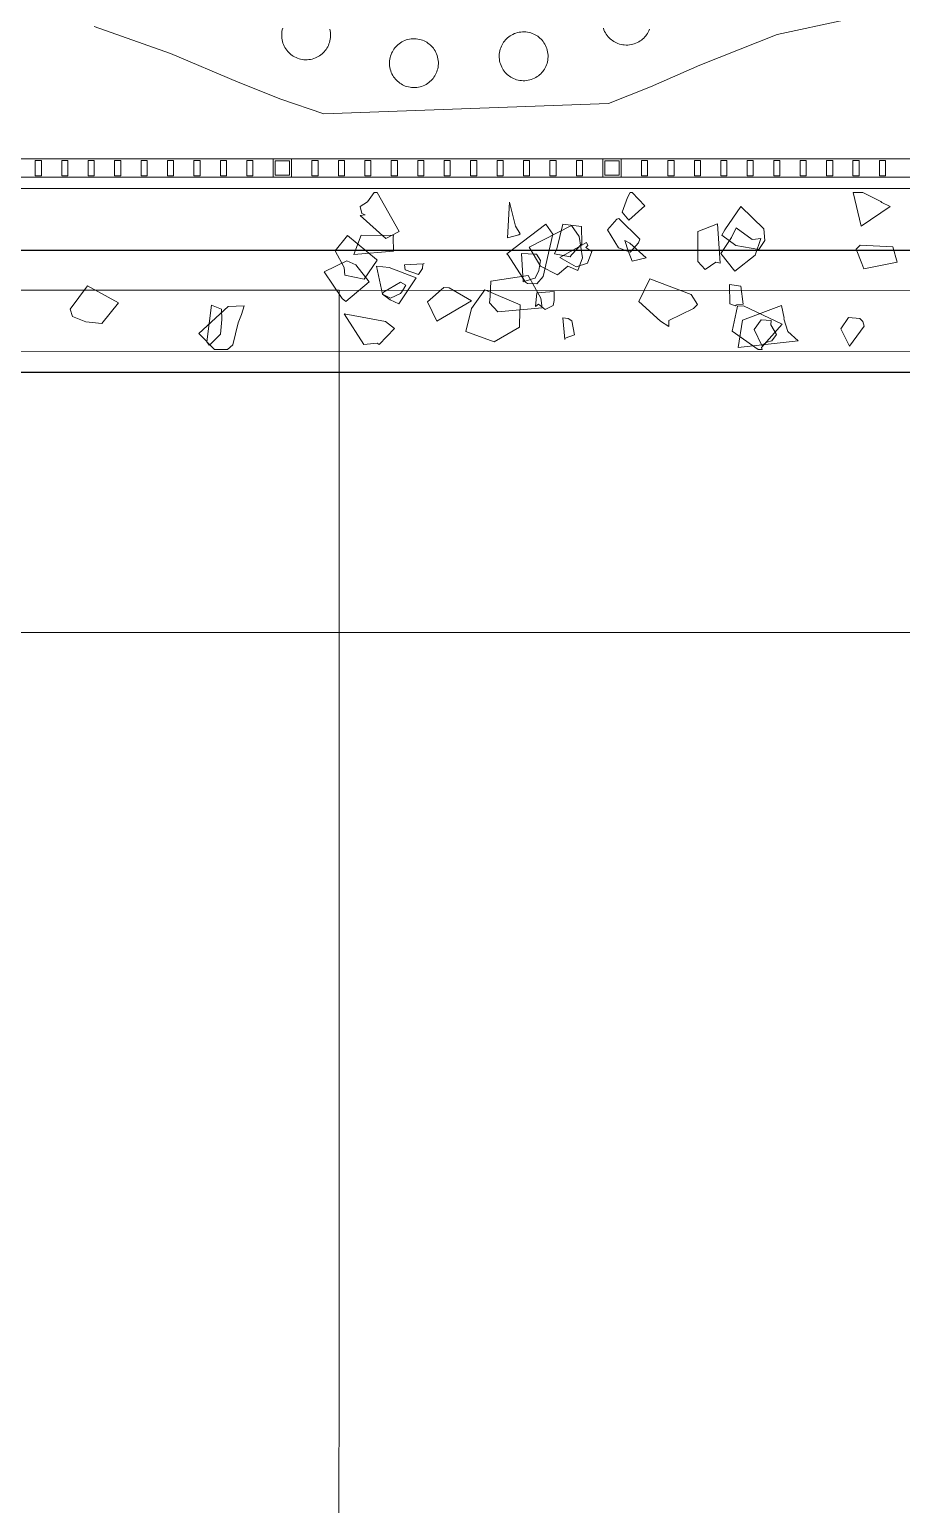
# Model space of a CAD drawing. Header units: millimetres. Extents: x -31757 to 121236, y -27283 to 59400.
# Drawn here: x 30471 to 34753, y -5558 to 1683 of the extents above; entities that cross this region are included whole.
import ezdxf

# ---------------------------------------------------------------- set-up
doc = ezdxf.new("R2010")
doc.units = ezdxf.units.MM
for name, color, linetype, lineweight in [('10_見えがかり', 7, 'Continuous', 13), ('30_敷地・外構', 8, 'Continuous', 9), ('90_図枠', 7, 'Continuous', 25)]:
    doc.layers.add(name, color=color, linetype=linetype, lineweight=lineweight)

msp = doc.modelspace()

# ---------------------------------------------------------------- linework, layer by layer
at = {"layer": '10_見えがかり'}
for points in [[(41396.6, 3568.1), (39742.1, 902.3), (21851.3, 903.5), (25245.6, 903.3), (25245.3, 2955.5)], [(25305.7, 1003.2), (25305.7, 1033.2), (25305.7, 1040.7), (25305.7, 1048.2), (26508.5, 1048.1), (27711.3, 1048), (28914.1, 1047.9), (30116.9, 1047.9), (31319.7, 1047.8), (32522.5, 1047.7), (33725.3, 1047.6), (34928.1, 1047.6)], [(30395, 1047.8), (30522.3, 1047.8), (30649.6, 1047.8), (30777, 1047.8), (30904.3, 1047.8), (31031.7, 1047.8), (31159, 1047.8), (31413.7, 1047.8), (31541.1, 1047.8), (31668.4, 1047.8), (31668.4, 1040.3), (31668.4, 1032.8), (31668.4, 1025.3), (31668.4, 1017.8), (31668.4, 1010.3), (31668.4, 1002.8), (31668.4, 980.3), (31668.4, 972.8), (31668.4, 957.8), (31541.1, 957.8), (31413.7, 957.8), (31286.4, 957.8), (31159, 957.8), (31031.7, 957.8), (30904.3, 957.8), (30777, 957.8), (30649.6, 957.8), (30522.3, 957.8), (30394.9, 957.8)], [(30507.3, 1040.3), (30509.8, 1040.3), (30512.3, 1040.3), (30514.8, 1040.3), (30517.3, 1040.3), (30519.8, 1040.3), (30522.3, 1040.3), (30524.8, 1040.3), (30527.3, 1040.3), (30529.8, 1040.3), (30529.8, 1034.1), (30529.8, 1027.8), (30529.8, 1021.6), (30529.8, 1015.3), (30529.8, 1009.1), (30529.8, 1002.8), (30529.8, 996.6), (30529.8, 990.3), (30529.8, 984.1), (30529.8, 977.8), (30529.8, 971.6), (30529.8, 965.3), (30524.8, 965.3), (30519.8, 965.3), (30517.3, 965.3), (30514.8, 965.3), (30512.3, 965.3), (30509.8, 965.3), (30507.3, 965.3), (30502.3, 965.3), (30499.8, 965.3), (30499.8, 971.6), (30499.8, 984.1), (30499.8, 990.3), (30499.8, 996.6), (30499.8, 1002.8), (30499.8, 1009.1), (30499.8, 1015.3), (30499.8, 1021.6), (30499.8, 1027.8), (30499.8, 1034.1), (30499.8, 1040.3), (30502.3, 1040.3), (30504.8, 1040.3), (30507.3, 1040.3)], [(30637.1, 1040.3), (30642.1, 1040.3), (30647.1, 1040.3), (30652.1, 1040.3), (30657.1, 1040.3), (30659.6, 1040.3), (30659.6, 1027.8), (30659.6, 1021.6), (30659.6, 1015.3), (30659.6, 1009.1), (30659.6, 1002.8), (30659.6, 996.6), (30659.6, 990.3), (30659.6, 984.1), (30659.6, 977.8), (30659.6, 965.3), (30657.1, 965.3), (30654.6, 965.3), (30649.6, 965.3), (30647.1, 965.3), (30644.6, 965.3), (30639.6, 965.3), (30637.1, 965.3), (30634.6, 965.3), (30632.1, 965.3), (30629.6, 965.3), (30629.6, 971.6), (30629.6, 977.8), (30629.6, 984.1), (30629.6, 990.3), (30629.6, 1002.8), (30629.6, 1009.1), (30629.6, 1015.3), (30629.6, 1027.8), (30629.6, 1034.1), (30629.6, 1040.3), (30632.1, 1040.3), (30637.1, 1040.3)], [(30767, 1040.3), (30769.5, 1040.3), (30774.5, 1040.3), (30779.5, 1040.3), (30782, 1040.3), (30787, 1040.3), (30789.5, 1040.3), (30789.5, 1034.1), (30789.5, 1027.8), (30789.5, 1021.6), (30789.5, 1015.3), (30789.5, 1009.1), (30789.5, 1002.8), (30789.5, 984.1), (30789.5, 977.8), (30789.5, 971.6), (30789.5, 965.3), (30787, 965.3), (30784.5, 965.3), (30782, 965.3), (30779.5, 965.3), (30777, 965.3), (30774.5, 965.3), (30772, 965.3), (30769.5, 965.3), (30767, 965.3), (30764.5, 965.3), (30762, 965.3), (30759.5, 965.3), (30759.5, 971.6), (30759.5, 984.1), (30759.5, 990.3), (30759.5, 996.6), (30759.5, 1002.8), (30759.5, 1009.1), (30759.5, 1021.6), (30759.5, 1027.8), (30759.5, 1034.1), (30759.5, 1040.3), (30762, 1040.3), (30767, 1040.3)], [(30894.3, 1040.3), (30899.3, 1040.3), (30901.8, 1040.3), (30904.3, 1040.3), (30906.8, 1040.3), (30909.3, 1040.3), (30911.8, 1040.3), (30914.3, 1040.3), (30916.8, 1040.3), (30919.3, 1040.3), (30919.3, 1034.1), (30919.3, 1015.3), (30919.3, 1009.1), (30919.3, 996.6), (30919.3, 990.3), (30919.3, 977.8), (30919.3, 965.3), (30916.8, 965.3), (30914.3, 965.3), (30909.3, 965.3), (30906.8, 965.3), (30904.3, 965.3), (30901.8, 965.3), (30899.3, 965.3), (30896.8, 965.3), (30894.3, 965.3), (30891.8, 965.3), (30889.3, 965.3), (30889.3, 996.6), (30889.3, 1002.8), (30889.3, 1015.3), (30889.3, 1021.6), (30889.3, 1027.8), (30889.3, 1040.3), (30891.8, 1040.3), (30894.3, 1040.3)], [(31026.7, 1040.3), (31029.2, 1040.3), (31034.2, 1040.3), (31036.7, 1040.3), (31041.7, 1040.3), (31044.2, 1040.3), (31046.7, 1040.3), (31049.2, 1040.3), (31049.2, 1034.1), (31049.2, 1027.8), (31049.2, 1021.6), (31049.2, 1015.3), (31049.2, 1009.1), (31049.2, 1002.8), (31049.2, 996.6), (31049.2, 984.1), (31049.2, 977.8), (31049.2, 965.3), (31046.7, 965.3), (31041.7, 965.3), (31039.2, 965.3), (31034.2, 965.3), (31029.2, 965.3), (31026.7, 965.3), (31021.7, 965.3), (31019.2, 965.3), (31019.2, 971.6), (31019.2, 990.3), (31019.2, 996.6), (31019.2, 1002.8), (31019.2, 1009.1), (31019.2, 1015.3), (31019.2, 1021.6), (31019.2, 1034.1), (31019.2, 1040.3), (31021.7, 1040.3), (31024.2, 1040.3), (31026.7, 1040.3)], [(31154, 1040.3), (31156.5, 1040.3), (31159, 1040.3), (31164, 1040.3), (31166.5, 1040.3), (31169, 1040.3), (31171.5, 1040.3), (31174, 1040.3), (31176.5, 1040.3), (31179, 1040.3), (31179, 1034), (31179, 1027.8), (31179, 1021.5), (31179, 1015.3), (31179, 1002.8), (31179, 996.5), (31179, 990.3), (31179, 984), (31179, 977.8), (31179, 965.3), (31176.5, 965.3), (31171.5, 965.3), (31169, 965.3), (31164, 965.3), (31159, 965.3), (31156.5, 965.3), (31154, 965.3), (31151.5, 965.3), (31149, 965.3), (31149, 971.5), (31149, 977.8), (31149, 990.3), (31149, 996.5), (31149, 1015.3), (31149, 1021.5), (31149, 1027.8), (31149, 1034), (31149, 1040.3), (31151.5, 1040.3), (31154, 1040.3)], [(31286.4, 1040.3), (31288.9, 1040.3), (31293.9, 1040.3), (31298.9, 1040.3), (31301.4, 1040.3), (31306.4, 1040.3), (31308.9, 1040.3), (31308.9, 1034), (31308.9, 1027.8), (31308.9, 1015.3), (31308.9, 1009), (31308.9, 1002.8), (31308.9, 996.5), (31308.9, 990.3), (31308.9, 984), (31308.9, 977.8), (31308.9, 971.5), (31308.9, 965.3), (31306.4, 965.3), (31303.9, 965.3), (31298.9, 965.3), (31293.9, 965.3), (31288.9, 965.3), (31286.4, 965.3), (31283.9, 965.3), (31281.4, 965.3), (31278.9, 965.3), (31278.9, 977.8), (31278.9, 984), (31278.9, 990.3), (31278.9, 996.5), (31278.9, 1002.8), (31278.9, 1009), (31278.9, 1015.3), (31278.9, 1021.5), (31278.9, 1040.3), (31281.4, 1040.3), (31283.9, 1040.3), (31286.4, 1040.3)], [(31416.2, 1040.3), (31418.7, 1040.3), (31421.2, 1040.3), (31423.7, 1040.3), (31426.2, 1040.3), (31428.7, 1040.3), (31431.2, 1040.3), (31433.7, 1040.3), (31436.2, 1040.3), (31438.7, 1040.3), (31438.7, 1015.3), (31438.7, 1009), (31438.7, 971.5), (31438.7, 965.3), (31436.2, 965.3), (31428.7, 965.3), (31426.2, 965.3), (31423.7, 965.3), (31421.2, 965.3), (31418.7, 965.3), (31416.2, 965.3), (31413.7, 965.3), (31411.2, 965.3), (31408.7, 965.3), (31408.7, 984), (31408.7, 990.3), (31408.7, 996.5), (31408.7, 1002.8), (31408.7, 1009), (31408.7, 1015.3), (31408.7, 1040.3), (31411.2, 1040.3), (31416.2, 1040.3)], [(31546.1, 1040.3), (31548.6, 1040.3), (31551.1, 1040.3), (31553.6, 1040.3), (31558.6, 1040.3), (31561.1, 1040.3), (31563.6, 1040.3), (31566.1, 1040.3), (31568.6, 1040.3), (31568.6, 1027.8), (31568.6, 1021.5), (31568.6, 1015.3), (31568.6, 1009), (31568.6, 1002.8), (31568.6, 996.5), (31568.6, 990.3), (31568.6, 984), (31568.6, 965.3), (31566.1, 965.3), (31563.6, 965.3), (31561.1, 965.3), (31558.6, 965.3), (31556.1, 965.3), (31553.6, 965.3), (31551.1, 965.3), (31548.6, 965.3), (31546.1, 965.3), (31543.6, 965.3), (31541.1, 965.3), (31538.6, 965.3), (31538.6, 971.5), (31538.6, 977.8), (31538.6, 990.3), (31538.6, 996.5), (31538.6, 1002.8), (31538.6, 1009), (31538.6, 1015.3), (31538.6, 1021.5), (31538.6, 1027.8), (31538.6, 1034), (31538.6, 1040.3), (31541.1, 1040.3), (31543.6, 1040.3), (31546.1, 1040.3)], [(31668.4, 1047.8), (31675.9, 1047.8), (31683.4, 1047.8), (31698.4, 1047.8), (31705.9, 1047.8), (31720.9, 1047.8), (31728.4, 1047.8), (31735.9, 1047.8), (31743.4, 1047.8), (31750.9, 1047.8), (31758.4, 1047.8), (31758.4, 1040.3), (31758.4, 1032.8), (31758.4, 1025.3), (31758.4, 1017.8), (31758.4, 1010.3), (31758.4, 995.3), (31758.4, 987.8), (31758.4, 980.3), (31758.4, 972.8), (31758.4, 965.3), (31758.4, 957.8), (31750.9, 957.8), (31743.4, 957.8), (31735.9, 957.8), (31728.4, 957.8), (31720.9, 957.8), (31713.4, 957.8), (31705.9, 957.8), (31698.4, 957.8), (31690.9, 957.8), (31683.4, 957.8), (31675.9, 957.8), (31668.4, 957.8), (31668.4, 965.3), (31668.4, 972.8), (31668.4, 980.3), (31668.4, 1002.8), (31668.4, 1010.3), (31668.4, 1017.8), (31668.4, 1025.3), (31668.4, 1032.8), (31668.4, 1047.8)], [(31678.4, 1026.1), (31678.4, 1031.9), (31678.4, 1037.8), (31684.3, 1037.8), (31690.1, 1037.8), (31695.9, 1037.8), (31701.8, 1037.8), (31707.6, 1037.8), (31713.4, 1037.8), (31719.3, 1037.8), (31725.1, 1037.8), (31730.9, 1037.8), (31736.8, 1037.8), (31742.6, 1037.8), (31748.4, 1037.8), (31748.4, 1031.9), (31748.4, 1026.1), (31748.4, 1020.3), (31748.4, 1014.4), (31748.4, 1008.6), (31748.4, 1002.8), (31748.4, 996.9), (31748.4, 991.1), (31748.4, 979.4), (31748.4, 967.8), (31736.8, 967.8), (31730.9, 967.8), (31725.1, 967.8), (31719.3, 967.8), (31713.4, 967.8), (31707.6, 967.8), (31701.8, 967.8), (31690.1, 967.8), (31684.3, 967.8), (31678.4, 967.8), (31678.4, 973.6), (31678.4, 979.4), (31678.4, 985.3), (31678.4, 991.1), (31678.4, 996.9), (31678.4, 1002.8), (31678.4, 1008.6), (31678.4, 1014.4), (31678.4, 1020.3), (31678.4, 1026.1)], [(31758.4, 987.8), (31758.4, 995.3), (31758.4, 1002.8), (31758.4, 1010.3), (31758.4, 1017.8), (31758.4, 1025.3), (31758.4, 1032.8), (31758.4, 1040.3), (31758.4, 1047.8), (31885.8, 1047.7), (32013.1, 1047.7), (32140.5, 1047.7), (32267.8, 1047.7), (32395.2, 1047.7), (32649.9, 1047.7), (32777.2, 1047.7), (32904.6, 1047.7), (33031.9, 1047.7), (33159.3, 1047.7), (33286.6, 1047.7), (33286.6, 1040.2), (33286.6, 1032.7), (33286.6, 1017.7), (33286.6, 1010.2), (33286.6, 1002.7), (33286.6, 995.2), (33286.6, 980.2), (33286.6, 972.7), (33286.6, 957.7), (33159.3, 957.7), (33031.9, 957.7), (32904.6, 957.7), (32649.9, 957.7), (32522.5, 957.7), (32395.2, 957.7), (32140.5, 957.7), (32013.1, 957.7), (31885.8, 957.7), (31758.4, 957.8), (31758.4, 965.3), (31758.4, 972.8), (31758.4, 980.3), (31758.4, 987.8)], [(31865.8, 1040.2), (31868.3, 1040.2), (31870.8, 1040.2), (31873.3, 1040.2), (31875.8, 1040.2), (31878.3, 1040.2), (31880.8, 1040.2), (31883.3, 1040.2), (31885.8, 1040.2), (31888.3, 1040.2), (31888.3, 1034), (31888.3, 1021.5), (31888.3, 1015.2), (31888.3, 1009), (31888.3, 1002.7), (31888.3, 996.5), (31888.3, 990.2), (31888.3, 977.7), (31888.3, 971.5), (31888.3, 965.2), (31885.8, 965.2), (31883.3, 965.2), (31880.8, 965.2), (31878.3, 965.2), (31875.8, 965.2), (31873.3, 965.2), (31870.8, 965.2), (31868.3, 965.2), (31865.8, 965.2), (31863.3, 965.2), (31860.8, 965.2), (31858.3, 965.2), (31858.3, 971.5), (31858.3, 977.8), (31858.3, 984), (31858.3, 990.3), (31858.3, 996.5), (31858.3, 1002.8), (31858.3, 1009), (31858.3, 1015.3), (31858.3, 1027.8), (31858.3, 1034), (31858.3, 1040.2), (31860.8, 1040.2), (31865.8, 1040.2)], [(31995.6, 1040.2), (31998.1, 1040.2), (32000.6, 1040.2), (32003.1, 1040.2), (32005.6, 1040.2), (32010.6, 1040.2), (32013.1, 1040.2), (32015.6, 1040.2), (32018.1, 1040.2), (32018.1, 1034), (32018.1, 1027.7), (32018.1, 1021.5), (32018.1, 1015.2), (32018.1, 1009), (32018.1, 1002.7), (32018.1, 990.2), (32018.1, 984), (32018.1, 977.7), (32018.1, 971.5), (32018.1, 965.2), (32015.6, 965.2), (32013.1, 965.2), (32010.6, 965.2), (32008.1, 965.2), (32005.6, 965.2), (32003.1, 965.2), (31998.1, 965.2), (31995.6, 965.2), (31993.1, 965.2), (31990.6, 965.2), (31988.1, 965.2), (31988.1, 977.7), (31988.1, 984), (31988.1, 990.2), (31988.1, 996.5), (31988.1, 1002.7), (31988.1, 1040.2), (31990.6, 1040.2), (31995.6, 1040.2)], [(32123, 1040.2), (32128, 1040.2), (32133, 1040.2), (32138, 1040.2), (32140.5, 1040.2), (32143, 1040.2), (32145.5, 1040.2), (32148, 1040.2), (32148, 1034), (32148, 1027.7), (32148, 1021.5), (32148, 1015.2), (32148, 1009), (32148, 1002.7), (32148, 996.5), (32148, 990.2), (32148, 984), (32148, 977.7), (32148, 965.2), (32145.5, 965.2), (32143, 965.2), (32140.5, 965.2), (32138, 965.2), (32133, 965.2), (32130.5, 965.2), (32128, 965.2), (32125.5, 965.2), (32123, 965.2), (32120.5, 965.2), (32118, 965.2), (32118, 990.2), (32118, 996.5), (32118, 1002.7), (32118, 1009), (32118, 1015.2), (32118, 1021.5), (32118, 1040.2), (32120.5, 1040.2), (32123, 1040.2)], [(32252.8, 1040.2), (32255.3, 1040.2), (32257.8, 1040.2), (32260.3, 1040.2), (32262.8, 1040.2), (32267.8, 1040.2), (32270.3, 1040.2), (32272.8, 1040.2), (32275.3, 1040.2), (32277.8, 1040.2), (32277.8, 1034), (32277.8, 1027.7), (32277.8, 1021.5), (32277.8, 1015.2), (32277.8, 1002.7), (32277.8, 990.2), (32277.8, 977.7), (32277.8, 965.2), (32275.3, 965.2), (32272.8, 965.2), (32267.8, 965.2), (32265.3, 965.2), (32262.8, 965.2), (32260.3, 965.2), (32255.3, 965.2), (32250.3, 965.2), (32247.8, 965.2), (32247.8, 971.5), (32247.8, 977.7), (32247.8, 1027.7), (32247.8, 1034), (32247.8, 1040.2), (32250.3, 1040.2), (32252.8, 1040.2)], [(32385.2, 1040.2), (32387.7, 1040.2), (32390.2, 1040.2), (32392.7, 1040.2), (32397.7, 1040.2), (32400.2, 1040.2), (32402.7, 1040.2), (32405.2, 1040.2), (32407.7, 1040.2), (32407.7, 1027.7), (32407.7, 1021.5), (32407.7, 1015.2), (32407.7, 1009), (32407.7, 1002.7), (32407.7, 996.5), (32407.7, 990.2), (32407.7, 984), (32407.7, 977.7), (32407.7, 971.5), (32407.7, 965.2), (32405.2, 965.2), (32397.7, 965.2), (32395.2, 965.2), (32392.7, 965.2), (32390.2, 965.2), (32387.7, 965.2), (32385.2, 965.2), (32382.7, 965.2), (32380.2, 965.2), (32377.7, 965.2), (32377.7, 984), (32377.7, 990.2), (32377.7, 996.5), (32377.7, 1002.7), (32377.7, 1009), (32377.7, 1015.2), (32377.7, 1040.2), (32380.2, 1040.2), (32382.7, 1040.2), (32385.2, 1040.2)], [(32515, 1040.2), (32517.5, 1040.2), (32522.5, 1040.2), (32527.5, 1040.2), (32535, 1040.2), (32537.5, 1040.2), (32537.5, 1034), (32537.5, 1027.7), (32537.5, 1021.5), (32537.5, 1009), (32537.5, 996.5), (32537.5, 984), (32537.5, 977.7), (32537.5, 971.5), (32537.5, 965.2), (32535, 965.2), (32527.5, 965.2), (32522.5, 965.2), (32520, 965.2), (32517.5, 965.2), (32515, 965.2), (32512.5, 965.2), (32510, 965.2), (32507.5, 965.2), (32507.5, 971.5), (32507.5, 977.7), (32507.5, 984), (32507.5, 990.2), (32507.5, 996.5), (32507.5, 1002.7), (32507.5, 1015.2), (32507.5, 1021.5), (32507.5, 1034), (32507.5, 1040.2), (32510, 1040.2), (32512.5, 1040.2), (32515, 1040.2)], [(32644.9, 1040.2), (32647.4, 1040.2), (32649.9, 1040.2), (32652.4, 1040.2), (32654.9, 1040.2), (32657.4, 1040.2), (32659.9, 1040.2), (32662.4, 1040.2), (32664.9, 1040.2), (32667.4, 1040.2), (32667.4, 1015.2), (32667.4, 1009), (32667.4, 1002.7), (32667.4, 996.5), (32667.4, 965.2), (32664.9, 965.2), (32662.4, 965.2), (32659.9, 965.2), (32657.4, 965.2), (32654.9, 965.2), (32652.4, 965.2), (32647.4, 965.2), (32644.9, 965.2), (32642.4, 965.2), (32639.9, 965.2), (32637.4, 965.2), (32637.4, 971.5), (32637.4, 977.7), (32637.4, 984), (32637.4, 990.2), (32637.4, 996.5), (32637.4, 1009), (32637.4, 1015.2), (32637.4, 1021.5), (32637.4, 1027.7), (32637.4, 1034), (32637.4, 1040.2), (32639.9, 1040.2), (32642.4, 1040.2), (32644.9, 1040.2)], [(32774.7, 1040.2), (32777.2, 1040.2), (32779.7, 1040.2), (32782.2, 1040.2), (32784.7, 1040.2), (32789.7, 1040.2), (32792.2, 1040.2), (32794.7, 1040.2), (32797.2, 1040.2), (32797.2, 1033.9), (32797.2, 1027.7), (32797.2, 1021.4), (32797.2, 983.9), (32797.2, 977.7), (32797.2, 971.4), (32797.2, 965.2), (32794.7, 965.2), (32792.2, 965.2), (32789.7, 965.2), (32787.2, 965.2), (32784.7, 965.2), (32782.2, 965.2), (32779.7, 965.2), (32777.2, 965.2), (32774.7, 965.2), (32772.2, 965.2), (32769.7, 965.2), (32767.2, 965.2), (32767.2, 971.4), (32767.2, 977.7), (32767.2, 983.9), (32767.2, 990.2), (32767.2, 996.4), (32767.2, 1002.7), (32767.2, 1008.9), (32767.2, 1015.2), (32767.2, 1027.7), (32767.2, 1033.9), (32767.2, 1040.2), (32769.7, 1040.2), (32774.7, 1040.2)], [(32904.6, 1040.2), (32907.1, 1040.2), (32909.6, 1040.2), (32912.1, 1040.2), (32914.6, 1040.2), (32917.1, 1040.2), (32919.6, 1040.2), (32922.1, 1040.2), (32924.6, 1040.2), (32927.1, 1040.2), (32927.1, 1021.4), (32927.1, 1015.2), (32927.1, 1008.9), (32927.1, 1002.7), (32927.1, 965.2), (32924.6, 965.2), (32919.6, 965.2), (32917.1, 965.2), (32914.6, 965.2), (32912.1, 965.2), (32907.1, 965.2), (32904.6, 965.2), (32902.1, 965.2), (32899.6, 965.2), (32897.1, 965.2), (32897.1, 971.4), (32897.1, 977.7), (32897.1, 996.4), (32897.1, 1002.7), (32897.1, 1008.9), (32897.1, 1015.2), (32897.1, 1027.7), (32897.1, 1033.9), (32897.1, 1040.2), (32899.6, 1040.2), (32902.1, 1040.2), (32904.6, 1040.2)], [(33034.4, 1040.2), (33036.9, 1040.2), (33039.4, 1040.2), (33041.9, 1040.2), (33044.4, 1040.2), (33046.9, 1040.2), (33051.9, 1040.2), (33054.4, 1040.2), (33056.9, 1040.2), (33056.9, 1033.9), (33056.9, 1021.4), (33056.9, 1015.2), (33056.9, 1008.9), (33056.9, 1002.7), (33056.9, 996.4), (33056.9, 990.2), (33056.9, 983.9), (33056.9, 977.7), (33056.9, 971.4), (33056.9, 965.2), (33054.4, 965.2), (33051.9, 965.2), (33049.4, 965.2), (33046.9, 965.2), (33044.4, 965.2), (33041.9, 965.2), (33039.4, 965.2), (33036.9, 965.2), (33034.4, 965.2), (33031.9, 965.2), (33029.4, 965.2), (33026.9, 965.2), (33026.9, 971.4), (33026.9, 977.7), (33026.9, 983.9), (33026.9, 990.2), (33026.9, 996.4), (33026.9, 1002.7), (33026.9, 1008.9), (33026.9, 1015.2), (33026.9, 1033.9), (33026.9, 1040.2), (33029.4, 1040.2), (33031.9, 1040.2), (33034.4, 1040.2)], [(33164.3, 1040.2), (33166.8, 1040.2), (33169.3, 1040.2), (33171.8, 1040.2), (33176.8, 1040.2), (33179.3, 1040.2), (33181.8, 1040.2), (33184.3, 1040.2), (33186.8, 1040.2), (33186.8, 1015.2), (33186.8, 1008.9), (33186.8, 1002.7), (33186.8, 996.4), (33186.8, 990.2), (33186.8, 983.9), (33186.8, 965.2), (33184.3, 965.2), (33181.8, 965.2), (33179.3, 965.2), (33176.8, 965.2), (33174.3, 965.2), (33171.8, 965.2), (33169.3, 965.2), (33166.8, 965.2), (33164.3, 965.2), (33161.8, 965.2), (33159.3, 965.2), (33156.8, 965.2), (33156.8, 971.4), (33156.8, 977.7), (33156.8, 983.9), (33156.8, 990.2), (33156.8, 996.4), (33156.8, 1008.9), (33156.8, 1015.2), (33156.8, 1021.4), (33156.8, 1033.9), (33156.8, 1040.2), (33159.3, 1040.2), (33161.8, 1040.2), (33164.3, 1040.2)], [(33286.6, 1032.7), (33286.6, 1040.2), (33286.6, 1047.7), (33294.1, 1047.7), (33301.6, 1047.7), (33309.1, 1047.7), (33316.6, 1047.7), (33324.1, 1047.7), (33331.6, 1047.7), (33339.1, 1047.7), (33346.6, 1047.7), (33354.1, 1047.7), (33369.1, 1047.7), (33376.6, 1047.7), (33376.6, 1040.2), (33376.6, 1032.7), (33376.6, 1025.2), (33376.6, 1017.7), (33376.6, 1002.7), (33376.6, 987.7), (33376.6, 972.7), (33376.6, 957.7), (33369.1, 957.7), (33361.6, 957.7), (33354.1, 957.7), (33346.6, 957.7), (33339.1, 957.7), (33331.6, 957.7), (33324.1, 957.7), (33316.6, 957.7), (33309.1, 957.7), (33301.6, 957.7), (33294.1, 957.7), (33286.6, 957.7), (33286.6, 972.7), (33286.6, 980.2), (33286.6, 987.7), (33286.6, 995.2), (33286.6, 1002.7), (33286.6, 1032.7)], [(33296.6, 1026), (33296.6, 1037.7), (33302.4, 1037.7), (33308.3, 1037.7), (33314.1, 1037.7), (33319.9, 1037.7), (33325.8, 1037.7), (33331.6, 1037.7), (33337.4, 1037.7), (33343.3, 1037.7), (33349.1, 1037.7), (33354.9, 1037.7), (33360.8, 1037.7), (33366.6, 1037.7), (33366.6, 1031.8), (33366.6, 1026), (33366.6, 1020.2), (33366.6, 1014.3), (33366.6, 1008.5), (33366.6, 1002.7), (33366.6, 996.8), (33366.6, 991), (33366.6, 979.3), (33366.6, 967.7), (33360.8, 967.7), (33354.9, 967.7), (33349.1, 967.7), (33343.3, 967.7), (33337.4, 967.7), (33331.6, 967.7), (33325.8, 967.7), (33319.9, 967.7), (33308.3, 967.7), (33302.4, 967.7), (33296.6, 967.7), (33296.6, 973.5), (33296.6, 996.8), (33296.6, 1002.7), (33296.6, 1008.5), (33296.6, 1014.3), (33296.6, 1020.2), (33296.6, 1026)], [(33376.6, 987.7), (33376.6, 1017.7), (33376.6, 1025.2), (33376.6, 1032.7), (33376.6, 1040.2), (33376.6, 1047.7), (33504, 1047.6), (33631.3, 1047.6), (33886, 1047.6), (34013.3, 1047.6), (34140.7, 1047.6), (34268, 1047.6), (34395.4, 1047.6), (34650.1, 1047.6), (34777.4, 1047.6)], [(33484, 1040.1), (33486.5, 1040.1), (33489, 1040.1), (33491.5, 1040.1), (33494, 1040.1), (33496.5, 1040.1), (33499, 1040.1), (33501.5, 1040.1), (33504, 1040.1), (33506.5, 1040.1), (33506.5, 1027.6), (33506.5, 1021.4), (33506.5, 1015.1), (33506.5, 1002.6), (33506.4, 983.9), (33506.4, 977.6), (33506.4, 965.1), (33503.9, 965.1), (33498.9, 965.1), (33496.4, 965.1), (33493.9, 965.1), (33491.4, 965.1), (33488.9, 965.1), (33486.4, 965.1), (33483.9, 965.1), (33478.9, 965.1), (33476.4, 965.1), (33476.4, 971.4), (33476.4, 983.9), (33476.4, 996.4), (33476.4, 1008.9), (33476.4, 1021.4), (33476.4, 1033.9), (33476.4, 1040.1), (33479, 1040.1), (33481.5, 1040.1), (33484, 1040.1)], [(33613.8, 1040.1), (33616.3, 1040.1), (33621.3, 1040.1), (33623.8, 1040.1), (33626.3, 1040.1), (33628.8, 1040.1), (33631.3, 1040.1), (33633.8, 1040.1), (33636.3, 1040.1), (33636.3, 1033.9), (33636.3, 1027.6), (33636.3, 1021.4), (33636.3, 1015.1), (33636.3, 990.1), (33636.3, 983.9), (33636.3, 977.6), (33636.3, 965.1), (33633.8, 965.1), (33631.3, 965.1), (33626.3, 965.1), (33621.3, 965.1), (33616.3, 965.1), (33613.8, 965.1), (33608.8, 965.1), (33606.3, 965.1), (33606.3, 983.9), (33606.3, 996.4), (33606.3, 1015.1), (33606.3, 1021.4), (33606.3, 1040.1), (33608.8, 1040.1), (33613.8, 1040.1)], [(33743.6, 1040.1), (33746.1, 1040.1), (33748.6, 1040.1), (33751.1, 1040.1), (33753.6, 1040.1), (33756.1, 1040.1), (33758.6, 1040.1), (33761.1, 1040.1), (33763.6, 1040.1), (33766.1, 1040.1), (33766.1, 1033.9), (33766.1, 1027.6), (33766.1, 1021.4), (33766.1, 1015.1), (33766.1, 996.4), (33766.1, 990.1), (33766.1, 983.9), (33766.1, 977.6), (33766.1, 965.1), (33763.6, 965.1), (33761.1, 965.1), (33758.6, 965.1), (33756.1, 965.1), (33751.1, 965.1), (33746.1, 965.1), (33743.6, 965.1), (33741.1, 965.1), (33738.6, 965.1), (33736.1, 965.1), (33736.1, 977.6), (33736.1, 983.9), (33736.1, 990.1), (33736.1, 996.4), (33736.1, 1002.6), (33736.1, 1008.9), (33736.1, 1015.1), (33736.1, 1021.4), (33736.1, 1027.6), (33736.1, 1040.1), (33738.6, 1040.1), (33743.6, 1040.1)], [(33873.5, 1040.1), (33876, 1040.1), (33881, 1040.1), (33886, 1040.1), (33888.5, 1040.1), (33891, 1040.1), (33893.5, 1040.1), (33896, 1040.1), (33896, 1027.6), (33896, 1015.1), (33896, 1008.9), (33896, 996.4), (33896, 990.1), (33896, 977.6), (33896, 965.1), (33893.5, 965.1), (33891, 965.1), (33888.5, 965.1), (33886, 965.1), (33883.5, 965.1), (33881, 965.1), (33878.5, 965.1), (33876, 965.1), (33873.5, 965.1), (33871, 965.1), (33868.5, 965.1), (33866, 965.1), (33866, 971.4), (33866, 977.6), (33866, 990.1), (33866, 996.4), (33866, 1015.1), (33866, 1021.4), (33866, 1027.6), (33866, 1033.9), (33866, 1040.1), (33868.5, 1040.1), (33871, 1040.1), (33873.5, 1040.1)], [(34003.3, 1040.1), (34005.8, 1040.1), (34008.3, 1040.1), (34010.8, 1040.1), (34013.3, 1040.1), (34015.8, 1040.1), (34018.3, 1040.1), (34020.8, 1040.1), (34023.3, 1040.1), (34025.8, 1040.1), (34025.8, 1021.4), (34025.8, 1015.1), (34025.8, 1008.9), (34025.8, 1002.6), (34025.8, 996.4), (34025.8, 990.1), (34025.8, 983.9), (34025.8, 965.1), (34023.3, 965.1), (34020.8, 965.1), (34018.3, 965.1), (34015.8, 965.1), (34013.3, 965.1), (34010.8, 965.1), (34008.3, 965.1), (34005.8, 965.1), (34003.3, 965.1), (33998.3, 965.1), (33995.8, 965.1), (33995.8, 977.6), (33995.8, 983.9), (33995.8, 990.1), (33995.8, 996.4), (33995.8, 1002.6), (33995.8, 1008.9), (33995.8, 1015.1), (33995.8, 1033.9), (33995.8, 1040.1), (33998.3, 1040.1), (34000.8, 1040.1), (34003.3, 1040.1)], [(34133.2, 1040.1), (34138.2, 1040.1), (34140.7, 1040.1), (34143.2, 1040.1), (34148.2, 1040.1), (34153.2, 1040.1), (34155.7, 1040.1), (34155.7, 1021.4), (34155.7, 1002.6), (34155.7, 996.4), (34155.7, 990.1), (34155.7, 983.9), (34155.7, 977.6), (34155.7, 965.1), (34153.2, 965.1), (34148.2, 965.1), (34145.7, 965.1), (34143.2, 965.1), (34140.7, 965.1), (34138.2, 965.1), (34133.2, 965.1), (34130.7, 965.1), (34128.2, 965.1), (34125.7, 965.1), (34125.7, 971.4), (34125.7, 977.6), (34125.7, 983.9), (34125.7, 990.1), (34125.7, 996.4), (34125.7, 1002.6), (34125.7, 1015.1), (34125.7, 1027.6), (34125.7, 1033.9), (34125.7, 1040.1), (34128.2, 1040.1), (34130.7, 1040.1), (34133.2, 1040.1)], [(34263, 1040.1), (34265.5, 1040.1), (34268, 1040.1), (34270.5, 1040.1), (34273, 1040.1), (34275.5, 1040.1), (34278, 1040.1), (34280.5, 1040.1), (34283, 1040.1), (34285.5, 1040.1), (34285.5, 1027.6), (34285.5, 1015.1), (34285.5, 1008.9), (34285.5, 1002.6), (34285.5, 990.1), (34285.5, 977.6), (34285.5, 965.1), (34283, 965.1), (34280.5, 965.1), (34278, 965.1), (34275.5, 965.1), (34273, 965.1), (34270.5, 965.1), (34268, 965.1), (34265.5, 965.1), (34263, 965.1), (34260.5, 965.1), (34258, 965.1), (34255.5, 965.1), (34255.5, 971.4), (34255.5, 977.6), (34255.5, 990.1), (34255.5, 996.4), (34255.5, 1002.6), (34255.5, 1008.9), (34255.5, 1015.1), (34255.5, 1027.6), (34255.5, 1033.9), (34255.5, 1040.1), (34258, 1040.1), (34260.5, 1040.1), (34263, 1040.1)], [(34392.9, 1040.1), (34395.4, 1040.1), (34397.9, 1040.1), (34400.4, 1040.1), (34405.4, 1040.1), (34407.9, 1040.1), (34410.4, 1040.1), (34412.9, 1040.1), (34415.4, 1040.1), (34415.4, 1033.8), (34415.4, 1015.1), (34415.4, 1008.8), (34415.4, 983.8), (34415.4, 977.6), (34415.4, 965.1), (34412.9, 965.1), (34410.4, 965.1), (34407.9, 965.1), (34402.9, 965.1), (34400.4, 965.1), (34397.9, 965.1), (34395.4, 965.1), (34392.9, 965.1), (34390.4, 965.1), (34387.9, 965.1), (34385.4, 965.1), (34385.4, 971.3), (34385.4, 990.1), (34385.4, 1008.8), (34385.4, 1015.1), (34385.4, 1027.6), (34385.4, 1040.1), (34387.9, 1040.1), (34390.4, 1040.1), (34392.9, 1040.1)], [(34522.7, 1040.1), (34525.2, 1040.1), (34527.7, 1040.1), (34530.2, 1040.1), (34532.7, 1040.1), (34535.2, 1040.1), (34537.7, 1040.1), (34540.2, 1040.1), (34542.7, 1040.1), (34545.2, 1040.1), (34545.2, 1015.1), (34545.2, 1008.8), (34545.2, 1002.6), (34545.2, 996.3), (34545.2, 965.1), (34542.7, 965.1), (34540.2, 965.1), (34537.7, 965.1), (34535.2, 965.1), (34530.2, 965.1), (34525.2, 965.1), (34522.7, 965.1), (34520.2, 965.1), (34517.7, 965.1), (34515.2, 965.1), (34515.2, 983.8), (34515.2, 990.1), (34515.2, 996.3), (34515.2, 1002.6), (34515.2, 1008.8), (34515.2, 1015.1), (34515.2, 1040.1), (34517.7, 1040.1), (34520.2, 1040.1), (34522.7, 1040.1)], [(34652.6, 1040.1), (34655.1, 1040.1), (34657.6, 1040.1), (34660.1, 1040.1), (34662.6, 1040.1), (34667.6, 1040.1), (34670.1, 1040.1), (34672.6, 1040.1), (34675.1, 1040.1), (34675.1, 1033.8), (34675.1, 1027.6), (34675.1, 1021.3), (34675.1, 1015.1), (34675.1, 1008.8), (34675.1, 1002.6), (34675.1, 996.3), (34675.1, 990.1), (34675.1, 983.8), (34675.1, 971.3), (34675.1, 965.1), (34672.6, 965.1), (34670.1, 965.1), (34667.6, 965.1), (34662.6, 965.1), (34660.1, 965.1), (34657.6, 965.1), (34652.6, 965.1), (34650.1, 965.1), (34647.6, 965.1), (34645.1, 965.1), (34645.1, 971.3), (34645.1, 990.1), (34645.1, 996.3), (34645.1, 1002.6), (34645.1, 1008.8), (34645.1, 1015.1), (34645.1, 1021.3), (34645.1, 1027.6), (34645.1, 1033.8), (34645.1, 1040.1), (34647.6, 1040.1), (34650.1, 1040.1), (34652.6, 1040.1)], [(34928.1, 957.6), (33725.3, 957.6), (32522.5, 957.7), (31319.7, 957.8), (30116.9, 957.9), (28914.1, 957.9), (27711.3, 958), (26508.5, 958.1), (25305.7, 958.2), (25305.7, 965.7), (25305.7, 973.2), (25305.7, 980.7), (25305.7, 995.7), (25305.7, 1003.2)], [(34777.4, 957.6), (34650.1, 957.6), (34522.7, 957.6), (34395.4, 957.6), (34268, 957.6), (34140.7, 957.6), (34013.3, 957.6), (33758.6, 957.6), (33631.3, 957.6), (33503.9, 957.6), (33376.6, 957.7), (33376.6, 965.2), (33376.6, 972.7), (33376.6, 980.2), (33376.6, 987.7)], [(76236.5, 900), (76236.4, 100), (25245.1, 103.2), (25245.1, 903.2), (76236.5, 900)], [(32103.2, 779.8), (32094.7, 814.7), (32130.8, 837.1), (32163.8, 882.7), (32178.3, 882.7), (32286, 690.8), (32221.3, 656.6), (32094.3, 769.1), (32119.3, 773.6), (32103.2, 779.8)], [(33382.3, 785.9), (33408, 858.8), (33421.2, 882.7), (33431.2, 882.7), (33493.6, 817.5), (33414.2, 746.6), (33382.3, 785.9)], [(34516.7, 882.6), (34564.1, 882.6), (34652.2, 839), (34656.9, 833.2), (34697.3, 814.3), (34555.7, 717.8), (34516.7, 882.6)], [(32828.8, 835.9), (32858.5, 717.3), (32880.9, 679.2), (32873.8, 674.9), (32819.2, 660.5), (32828.8, 835.9)], [(33871.2, 673.4), (33885.8, 698.8), (33964.5, 814.3), (34077.3, 705.2), (34082.4, 646.5), (34053.4, 602.6), (33940.4, 621.9), (33871.2, 673.4)], [(32815.4, 582.4), (33006.2, 728.1), (33040.5, 678.4), (32993.6, 469.7), (32963.2, 434.9), (32916.1, 435.5), (32906.7, 441.9), (32821.1, 574.8), (32815.4, 582.4)], [(33090.3, 727.6), (33182.7, 715.4), (33183.1, 631.2), (33132.3, 576.1), (33126.2, 566.9), (33049.9, 580.9), (33060.9, 606.6), (33090.3, 727.6)], [(33362.9, 611.1), (33309.9, 700), (33354.7, 751.4), (33365.9, 755.1), (33468, 654.1), (33462.3, 635.8), (33421.4, 589.6), (33362.9, 611.1)], [(33753.4, 691.6), (33849.2, 728.6), (33863.4, 535.4), (33841.8, 541.1), (33788.5, 504.9), (33752.9, 544), (33753.4, 691.6)], [(32020.1, 477.3), (32016, 514.7), (31972.6, 596.4), (32032.9, 672.1), (32175.5, 554.4), (32177.8, 551.3), (32114.9, 457.2), (32020.1, 477.3)], [(32258.3, 595.4), (32063.1, 577.9), (32100.6, 673.2), (32258.6, 670.9), (32257.5, 663.7), (32258.3, 595.4)], [(33132.7, 720.9), (33170.2, 666.2), (33186.5, 562.4), (33163.7, 500.5), (33114.2, 521.5), (33064.6, 478.5), (32980.2, 521.3), (32924.8, 613.7), (33132.7, 720.9)], [(33917.8, 662.6), (33940.8, 709), (34019.7, 651.7), (34035.8, 653.1), (34063, 657.6), (34034.5, 574.4), (33935.2, 496.8), (33866.1, 582.9), (33917.8, 662.6)], [(32952.6, 579.7), (32960.2, 580.4), (32980.7, 549), (32972.8, 499.1), (32954, 461.6), (32940.6, 458.8), (32895.4, 445), (32888, 583.5), (32952.6, 579.7)], [(33233, 593.7), (33211.6, 536.2), (33155.1, 518.5), (33075.8, 564.2), (33206.2, 637.6), (33213.6, 623.1), (33203.6, 612.8), (33233, 593.7)], [(33394, 647.3), (33419.9, 634.3), (33498.9, 561.4), (33431.1, 545.3), (33410.5, 596.3), (33394, 647.3)], [(34530.1, 605.2), (34550.9, 624.8), (34710.3, 616.1), (34732, 541.1), (34569, 508), (34559.4, 533.6), (34530.1, 605.2)], [(32006.3, 361.8), (31917.8, 493), (32029, 547.3), (32074, 527.4), (32138.8, 444.4), (32024.3, 348.2), (32006.3, 361.8)], [(32237.2, 514.6), (32369.5, 463.8), (32285.3, 336.1), (32242.6, 355.6), (32205.3, 383.4), (32174.7, 521.6), (32237.2, 514.6)], [(32316.5, 503.4), (32312.7, 527.3), (32403.7, 532.6), (32408.9, 533.7), (32402.8, 531.2), (32400.5, 509.6), (32381.1, 480), (32316.5, 503.4)], [(32208.9, 394), (32293.9, 442.4), (32319.5, 427.6), (32303, 400.4), (32293.4, 387.4), (32244.1, 364.7), (32203.9, 383.3), (32206.4, 386.3), (32208.9, 394)], [(32730.2, 340.4), (32733.3, 373), (32737.1, 447.9), (32919.6, 475.4), (32981.8, 363.3), (32988.8, 316.9), (32771.2, 296.9), (32730.2, 340.4)], [(33517.9, 458.9), (33720.1, 381.8), (33751.7, 333.6), (33732.2, 313), (33610.3, 254.5), (33610.6, 225.3), (33569.9, 251.8), (33463.8, 348.2), (33517.9, 458.9)], [(31991.4, -1277.3), (25616.7, -1276.9), (25616.8, 403.1), (31991.5, 402.7), (31991.5, 102.7), (31991.4, -1277.3)], [(30755.9, 425.4), (30908.7, 341.3), (30826.7, 240.3), (30748.3, 247.5), (30682.8, 274), (30670.7, 310.7), (30755.9, 425.4)], [(31991.4, -1277.3), (31991.5, 402.7), (38366.1, 402.3), (38366, -1277.6), (31991.4, -1277.3)], [(32470.7, 251.1), (32426.4, 345.9), (32505.7, 415.6), (32532.5, 415.4), (32642.2, 351.3), (32470.7, 251.1)], [(32614.3, 199.6), (32641, 314), (32707.3, 405.6), (32880.6, 330.7), (32877, 240.8), (32877.8, 221.2), (32753.4, 149.1), (32614.3, 199.6)], [(32962.3, 390.3), (33048.2, 396.5), (33048, 352.8), (33043, 327.4), (33004, 307.6), (32970.2, 335.4), (32956.6, 323.1), (32962.3, 390.3)], [(33908.5, 430.6), (33964.1, 423.2), (33976.4, 333.9), (33944.4, 330.5), (33937, 326.2), (33911, 335.5), (33908.5, 430.6)], [(31446.1, 323.3), (31525, 326), (31511.6, 283.1), (31495.6, 243.4), (31470.3, 134.5), (31443.3, 112.8), (31380, 112.8), (31302, 190.3), (31446.1, 323.3)], [(31353.8, 133.4), (31341.3, 149), (31365.5, 330), (31414.3, 309.8), (31415.5, 259.4), (31409.9, 187.8), (31357.5, 135.2), (31353.8, 133.4)], [(33948.7, 324.4), (33977.4, 327.1), (34167.2, 236.2), (34065.6, 122.1), (34069.4, 112.6), (34048.8, 112.6), (33922.3, 202.6), (33941.4, 293.8), (33948.7, 324.4)], [(33972.8, 255.5), (34164.5, 328.3), (34176.5, 265.7), (34175.3, 261.8), (34194.9, 200.5), (34245.6, 154.3), (33951.5, 121.2), (33972.8, 255.5)], [(32016.9, 287.7), (32218.9, 249.1), (32264.2, 214.4), (32188.5, 135.9), (32178.7, 143.3), (32113, 136.3), (32016.9, 287.7)], [(33116.1, 263.8), (33133.8, 253.3), (33147.6, 184.3), (33101.2, 167.8), (33099.8, 161.4), (33090.3, 267.7), (33116.1, 263.8)], [(34063.5, 257.8), (34113, 254.5), (34111.6, 233.2), (34139.5, 185.9), (34117.4, 154.1), (34091.5, 147.4), (34067.8, 132), (34029.4, 210.5), (34063.5, 257.8)], [(34455.5, 213.4), (34493.8, 269.2), (34548.3, 263.6), (34564.2, 249.4), (34570.5, 226), (34497.6, 129), (34455.5, 213.4)], [(25616.7, -1276.9), (31991.4, -1277.3), (31990.9, -9277.3), (25616.3, -9276.9), (25616.7, -1276.9)], [(31991.4, -1277.3), (38366, -1277.6), (38365.5, -9277.7), (31990.9, -9277.3), (31991.4, -1277.3)]]:
    msp.add_lwpolyline(points, dxfattribs=at)
at = {"layer": '30_敷地・外構'}
for points in [[(76239.6, 56902.6), (76236.5, 900), (13245.1, 903.9), (13244.4, 12902.8), (43238.4, 56907.4), (76239.6, 56902.6)], [(34479.2, 1730.9), (34143.1, 1657.9), (33763.7, 1507.6), (33520, 1401.9), (33314.3, 1320), (31916.3, 1268.7), (31705.9, 1340.6), (31496.6, 1424.6), (31164.2, 1565.8), (30788.7, 1697.7)], [(31714.7, 1689.1), (31712.7, 1681.4), (31711.1, 1673.5), (31710.1, 1665.4), (31709.6, 1657.2), (31709.7, 1648.9), (31710.3, 1640.7), (31711.5, 1632.5), (31713.3, 1624.4), (31715.6, 1616.5), (31718.5, 1608.9), (31721.8, 1601.5), (31725.5, 1594.4), (31729.7, 1587.7), (31734.2, 1581.4), (31739, 1575.5), (31744.1, 1570), (31749.4, 1565), (31754.8, 1560.3), (31760.6, 1556.1), (31766.7, 1552), (31773.2, 1548.3), (31780, 1545), (31787.2, 1542), (31794.7, 1539.4), (31802.4, 1537.4), (31810.3, 1535.8), (31818.4, 1534.8), (31826.6, 1534.3), (31834.9, 1534.4), (31843.1, 1535), (31851.3, 1536.2), (31859.4, 1538), (31867.3, 1540.3), (31874.9, 1543.2), (31882.3, 1546.5), (31889.4, 1550.2), (31896.1, 1554.4), (31902.4, 1558.9), (31908.3, 1563.7), (31913.8, 1568.8), (31918.8, 1574.1), (31923.5, 1579.6)], [(31923.5, 1579.6), (31927.7, 1585.3), (31931.8, 1591.4), (31935.5, 1597.9), (31938.8, 1604.7), (31941.8, 1611.9), (31944.4, 1619.4), (31946.4, 1627.1), (31948, 1635), (31949, 1643.1), (31949.5, 1651.3), (31949.4, 1659.6), (31948.8, 1667.8), (31947.6, 1676), (31945.8, 1684.1)], [(32991.7, 1476.8), (32996, 1482.5), (33000, 1488.6), (33003.7, 1495.1), (33007.1, 1501.9), (33010.1, 1509.1), (33012.6, 1516.6), (33014.7, 1524.3), (33016.2, 1532.2), (33017.3, 1540.3), (33017.8, 1548.5), (33017.7, 1556.8), (33017, 1565.1), (33015.8, 1573.2), (33014, 1581.3), (33011.7, 1589.2), (33008.9, 1596.9), (33005.6, 1604.2), (33001.8, 1611.3), (32997.7, 1618), (32993.2, 1624.3), (32988.3, 1630.2), (32983.3, 1635.7), (32978, 1640.8), (32972.5, 1645.4), (32966.8, 1649.7), (32960.6, 1653.7), (32954.2, 1657.4), (32947.3, 1660.8), (32940.1, 1663.7), (32932.7, 1666.3), (32925, 1668.4), (32917, 1669.9), (32908.9, 1671), (32900.7, 1671.4), (32892.5, 1671.3), (32884.2, 1670.7), (32876, 1669.5), (32868, 1667.7), (32860.1, 1665.4), (32852.4, 1662.6), (32845, 1659.2), (32838, 1655.5), (32831.3, 1651.3), (32825, 1646.8), (32819, 1642), (32813.6, 1636.9), (32808.5, 1631.6), (32803.9, 1626.2), (32799.6, 1620.4), (32795.6, 1614.3), (32791.9, 1607.8), (32788.5, 1601), (32785.5, 1593.8), (32783, 1586.4), (32780.9, 1578.6), (32779.3, 1570.7), (32778.3, 1562.6), (32777.8, 1554.4), (32777.9, 1546.1), (32778.6, 1537.9), (32779.8, 1529.7), (32781.6, 1521.6), (32783.9, 1513.7), (32786.7, 1506.1), (32790, 1498.7), (32793.8, 1491.6), (32797.9, 1484.9), (32802.4, 1478.6), (32807.2, 1472.7), (32812.3, 1467.2), (32817.6, 1462.2), (32823.1, 1457.6), (32828.8, 1453.3), (32834.9, 1449.2), (32841.4, 1445.5), (32848.3, 1442.2), (32855.4, 1439.2), (32862.9, 1436.7), (32870.6, 1434.6), (32878.6, 1433), (32886.7, 1432), (32894.9, 1431.5), (32903.1, 1431.6), (32911.4, 1432.2), (32919.6, 1433.5), (32927.6, 1435.2), (32935.5, 1437.6), (32943.2, 1440.4), (32950.6, 1443.7), (32957.6, 1447.4), (32964.3, 1451.6), (32970.6, 1456.1), (32976.5, 1460.9), (32982, 1466), (32987.1, 1471.3), (32991.7, 1476.8)], [(33289.6, 1688.9), (33292.4, 1681.2), (33295.7, 1673.8), (33299.4, 1666.8), (33303.6, 1660.1), (33308.1, 1653.7), (33312.9, 1647.8), (33318, 1642.3), (33323.3, 1637.3), (33328.8, 1632.7), (33334.5, 1628.4), (33340.6, 1624.4), (33347.1, 1620.7), (33354, 1617.3), (33361.1, 1614.3), (33368.6, 1611.8), (33376.3, 1609.7), (33384.2, 1608.1), (33392.3, 1607.1), (33400.5, 1606.6), (33408.8, 1606.7), (33417.1, 1607.4), (33425.2, 1608.6), (33433.3, 1610.4), (33441.2, 1612.7), (33448.9, 1615.5), (33456.2, 1618.8), (33463.3, 1622.6), (33470, 1626.7), (33476.3, 1631.2), (33482.2, 1636), (33487.7, 1641.1), (33492.8, 1646.4), (33497.4, 1651.9)], [(33497.4, 1651.9), (33501.7, 1657.6), (33505.7, 1663.7), (33509.4, 1670.2), (33512.8, 1677.1), (33515.8, 1684.2)], [(32453, 1443.2), (32457.2, 1448.9), (32461.3, 1455), (32465, 1461.5), (32468.4, 1468.3), (32471.3, 1475.5), (32473.9, 1483), (32475.9, 1490.7), (32477.5, 1498.6), (32478.5, 1506.7), (32479, 1514.9), (32478.9, 1523.2), (32478.3, 1531.4), (32477.1, 1539.6), (32475.3, 1547.7), (32473, 1555.6), (32470.1, 1563.2), (32466.8, 1570.6), (32463.1, 1577.7), (32458.9, 1584.4), (32454.4, 1590.7), (32449.6, 1596.6), (32444.5, 1602.1), (32439.2, 1607.2), (32433.7, 1611.8), (32428, 1616.1), (32421.9, 1620.1), (32415.4, 1623.8), (32408.6, 1627.2), (32401.4, 1630.1), (32393.9, 1632.7), (32386.2, 1634.7), (32378.3, 1636.3), (32370.2, 1637.3), (32362, 1637.8), (32353.7, 1637.7), (32345.5, 1637.1), (32337.3, 1635.9), (32329.2, 1634.1), (32321.3, 1631.8), (32313.7, 1628.9), (32306.3, 1625.6), (32299.2, 1621.9), (32292.5, 1617.7), (32286.2, 1613.2), (32280.3, 1608.4), (32274.8, 1603.3), (32269.8, 1598), (32265.1, 1592.6), (32260.8, 1586.8), (32256.8, 1580.7), (32253.1, 1574.2), (32249.7, 1567.4), (32246.8, 1560.2), (32244.2, 1552.7), (32242.2, 1545), (32240.6, 1537.1), (32239.6, 1529), (32239.1, 1520.8), (32239.2, 1512.5), (32239.8, 1504.3), (32241, 1496.1), (32242.8, 1488), (32245.1, 1480.1), (32248, 1472.5), (32251.3, 1465.1), (32255, 1458), (32259.2, 1451.3), (32263.7, 1445), (32268.5, 1439.1), (32273.6, 1433.6), (32278.9, 1428.6), (32284.3, 1423.9), (32290.1, 1419.7), (32296.2, 1415.6), (32302.7, 1411.9), (32309.5, 1408.6), (32316.7, 1405.6), (32324.2, 1403), (32331.9, 1401), (32339.8, 1399.4), (32347.9, 1398.4), (32356.1, 1397.9), (32364.4, 1398), (32372.6, 1398.6), (32380.8, 1399.9), (32388.9, 1401.6), (32396.8, 1403.9), (32404.4, 1406.8), (32411.8, 1410.1), (32418.9, 1413.8), (32425.6, 1418), (32431.9, 1422.5), (32437.8, 1427.3), (32443.3, 1432.4), (32448.3, 1437.7), (32453, 1443.2)]]:
    msp.add_lwpolyline(points, dxfattribs=at)
at = {"layer": '90_図枠'}
for points in [[(0, 0), (84100, 0), (84100, 59400), (0, 59400)], [(600, 600), (83500, 600), (83500, 58800), (600, 58800)]]:
    msp.add_lwpolyline(points, close=True, dxfattribs=at)

doc.saveas('drawing.dxf')
